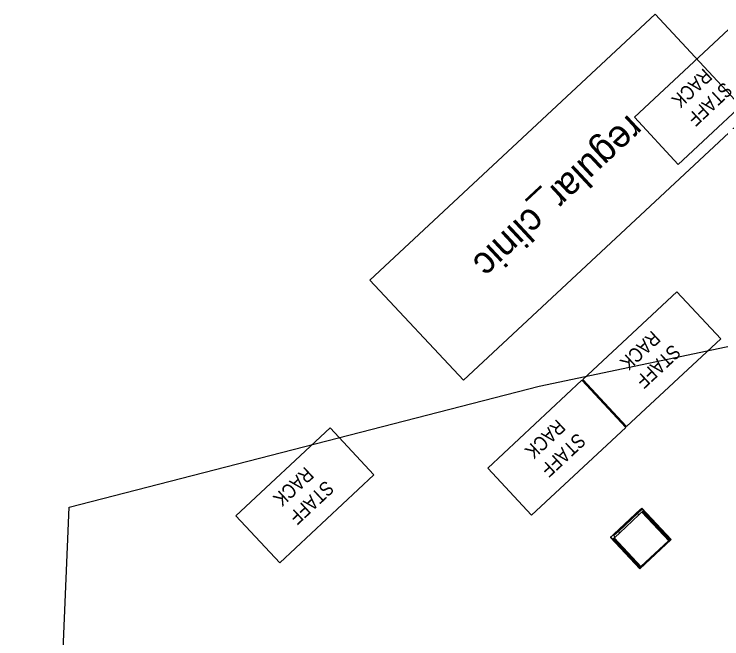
# Model space of a CAD drawing. Header units: metres. Extents: x -11724 to 3801, y -13128 to 5050.
# Drawn here: x -8834 to -3886, y 685 to 5050 of the extents above; entities that cross this region are included whole.
import ezdxf
from ezdxf.enums import TextEntityAlignment as Align

# ---------------------------------------------------------------- set-up
doc = ezdxf.new("R2010")
doc.units = ezdxf.units.M
for name, color, linetype in [('FixtureLabels', 2, 'Continuous'), ('Fixtures', 3, 'Continuous'), ('FloorPlan', 1, 'Continuous')]:
    doc.layers.add(name, color=color, linetype=linetype)
for name, color, linetype, lineweight in [('I-LK FF&E', 1, 'Continuous', 9), ('I-LK TEXT', 31, 'Continuous', 5), ('LN-ELEVATION-1', 81, 'Continuous', 13), ('LN-ELEVATION-2', 103, 'Continuous', 20), ('LN-ELEVATION-4', 145, 'Continuous', 13), ('LN-HATCH', 251, 'Continuous', 0)]:
    doc.layers.add(name, color=color, linetype=linetype, lineweight=lineweight)
doc.styles.add('LK TXT', font='Arial Narrow.ttf')

# ---------------------------------------------------------------- blocks, each defined once
blk = doc.blocks.new('STAFF_RACK_1')
at = {"layer": 'I-LK FF&E'}
blk.add_lwpolyline([(900, 468.1), (0, 468.1), (0, 18.1), (900, 18.1)], close=True, dxfattribs=at)
at = {"layer": 'I-LK TEXT', "color": 0, "linetype": 'Continuous', "ltscale": 3, "insert": (-97.9, 361.5), "char_height": 100, "attachment_point": 1, "style": 'LK TXT'}
blk.add_mtext_dynamic_manual_height_columns('\\pxqc;STAFF\\P RACK', width=1099.487, gutter_width=1, heights=[0], dxfattribs=at)
blk = doc.blocks.new('STAFF_RACK_2')
at = {"layer": 'I-LK FF&E'}
blk.add_lwpolyline([(900, 468.1), (0, 468.1), (0, 18.1), (900, 18.1)], close=True, dxfattribs=at)
at = {"layer": 'I-LK TEXT', "color": 0, "linetype": 'Continuous', "ltscale": 3, "insert": (-97.9, 361.5), "char_height": 100, "attachment_point": 1, "style": 'LK TXT'}
blk.add_mtext_dynamic_manual_height_columns('\\pxqc;STAFF\\P RACK', width=1099.487, gutter_width=1, heights=[0], dxfattribs=at)
blk = doc.blocks.new('STAFF_RACK_3')
at = {"layer": 'I-LK FF&E'}
blk.add_lwpolyline([(900, 468.1), (0, 468.1), (0, 18.1), (900, 18.1)], close=True, dxfattribs=at)
at = {"layer": 'I-LK TEXT', "color": 0, "linetype": 'Continuous', "ltscale": 3, "insert": (-97.9, 361.5), "char_height": 100, "attachment_point": 1, "style": 'LK TXT'}
blk.add_mtext_dynamic_manual_height_columns('\\pxqc;STAFF\\P RACK', width=1099.487, gutter_width=1, heights=[0], dxfattribs=at)
blk = doc.blocks.new('mirror unit see thru')
at = {"layer": 'LN-HATCH', "ltscale": 0.5}
h = blk.add_hatch(dxfattribs=at)
h.set_pattern_fill('ANSI31', color=256, scale=2)
h.set_pattern_definition([(45, (4060070.797, 1708569.446), (-4.4901280605, 4.4901280605), [])])
h.paths.add_polyline_path([(-150, 0), (-132, 0), (-132, -279), (-150, -279)])
h.paths.add_polyline_path([(-132, -6), (132, -6), (132, 0), (-132, 0)])
h.paths.add_polyline_path([(150, 0), (132, 0), (132, -279), (150, -279)])
at = {"layer": 'Defpoints'}
blk.add_lwpolyline([(150, -300), (-150, -300), (-150, 0), (150, 0)], close=True, dxfattribs=at)
at = {"layer": 'LN-ELEVATION-1'}
for points in [[(-150, 0), (-132, 0), (-132, -279), (-150, -279)], [(-132, -6), (132, -6), (132, 0), (-132, 0)], [(150, 0), (132, 0), (132, -279), (150, -279)], [(-103, -293), (-103, -279), (-148, -279), (-148, -300), (-139, -300), (-139, -298.5), (-146.5, -298.5), (-146.5, -293)], [(80, -293), (80, -279), (125, -279), (125, -300), (116, -300), (116, -298.5), (123.5, -298.5), (123.5, -293)], [(142, -300), (142, -298.5), (146.5, -298.5), (146.5, -280.5), (125, -280.5), (125, -279), (148, -279), (148, -300)]]:
    blk.add_lwpolyline(points, close=True, dxfattribs=at)
at = {"layer": 'LN-ELEVATION-2', "color": 4, "lineweight": 0}
blk.add_lwpolyline([(-146.5, -293), (123.5, -293), (123.5, -298.5), (-146.5, -298.5)], close=True, dxfattribs=at)
at = {"layer": 'LN-ELEVATION-2'}
blk.add_lwpolyline([(-103, -293), (80, -293), (80, -279), (-103, -279)], close=True, dxfattribs=at)
at = {"layer": 'LN-ELEVATION-4', "ltscale": 0.5}
blk.add_line((116, -300), (-139, -300), dxfattribs=at)
blk = doc.blocks.new('MIRROR_1')
at = {"layer": 'I-LK FF&E'}
blk.add_blockref('MIRROR UNIT SEE THRU', (150, 300), dxfattribs=at)
blk = doc.blocks.new('STAFF_RACK_4')
at = {"layer": 'I-LK FF&E'}
blk.add_lwpolyline([(900, 468.1), (0, 468.1), (0, 18.1), (900, 18.1)], close=True, dxfattribs=at)
at = {"layer": 'I-LK TEXT', "color": 0, "linetype": 'Continuous', "ltscale": 3, "insert": (-97.9, 361.5), "char_height": 100, "attachment_point": 1, "style": 'LK TXT'}
blk.add_mtext_dynamic_manual_height_columns('\\pxqc;STAFF\\P RACK', width=1099.487, gutter_width=1, heights=[0], dxfattribs=at)

msp = doc.modelspace()

# ---------------------------------------------------------------- linework, layer by layer
at = {"layer": 'Fixtures'}
msp.add_lwpolyline([(-4353.5, 5049.9), (-6346.2, 3191.7), (-5693.4, 2491.6), (-3700.7, 4349.9)], close=True, dxfattribs=at)
at = {"layer": 'FloorPlan'}
msp.add_lwpolyline([(-8449.3, 1604.5), (-5163.5, 2449.5), (-3590.6, 2781.6), (-2820.9, 2777.2), (-358, 2762.9), (-358, 2762.9), (-401.9, -4840.4), (-1195, -10328.5), (-1195, -10328.5), (-8550.6, -10345.3), (-8833.8, -10343.7), (-8833.8, -10343.7), (-8815, -7093.3), (-8449.3, 1604.5)], close=True, dxfattribs=at)

# ---------------------------------------------------------------- block references
at = {"rotation": -137}
for name, p in [('STAFF_RACK_1', (-3852.3, 4956.4)), ('STAFF_RACK_2', (-4213.3, 3123.9)), ('STAFF_RACK_3', (-4877.5, 2504.5)), ('STAFF_RACK_4', (-6637.4, 2172.2)), ('MIRROR_1', (-4446.1, 1598))]:
    msp.add_blockref(name, p, dxfattribs=at)

# ---------------------------------------------------------------- texts
at = {"layer": 'FixtureLabels'}
msp.add_text('regular_clinic', height=191.445, rotation=-137, dxfattribs=at).set_placement((-5023.4, 3770.8), align=Align.MIDDLE_CENTER)

doc.saveas('drawing.dxf')
